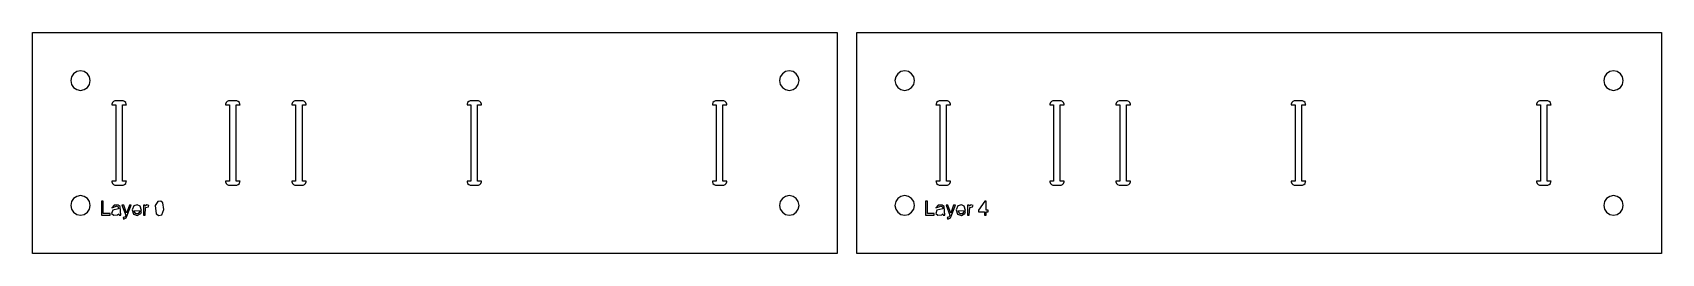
# Model space of a CAD drawing. Header units: metres. Extents: x -16 to 403, y 33 to 89.
import ezdxf

# ---------------------------------------------------------------- set-up
doc = ezdxf.new("R2010")
doc.units = ezdxf.units.M

msp = doc.modelspace()

# ---------------------------------------------------------------- linework, layer by layer
for points in [[(190.97, 89.27), (190.97, 32.65), (-15.65, 32.65), (-15.65, 89.27), (190.97, 89.27)], [(402.58, 89.27), (402.58, 32.65), (195.97, 32.65), (195.97, 89.27), (402.58, 89.27)], [(-5.11, 78.73), (-5.65, 77.92), (-5.84, 76.96), (-5.65, 76), (-5.11, 75.19), (-4.3, 74.65), (-3.34, 74.46), (-2.38, 74.65), (-1.57, 75.19), (-1.03, 76), (-0.84, 76.96), (-1.03, 77.92), (-1.57, 78.73), (-2.38, 79.27), (-3.34, 79.46), (-4.3, 79.27), (-5.11, 78.73)], [(176.89, 78.73), (176.35, 77.92), (176.16, 76.96), (176.35, 76), (176.89, 75.19), (177.7, 74.65), (178.66, 74.46), (179.62, 74.65), (180.43, 75.19), (180.97, 76), (181.16, 76.96), (180.97, 77.92), (180.43, 78.73), (179.62, 79.27), (178.66, 79.46), (177.7, 79.27), (176.89, 78.73)], [(206.51, 78.73), (205.97, 77.92), (205.78, 76.96), (205.97, 76), (206.51, 75.19), (207.32, 74.65), (208.28, 74.46), (209.23, 74.65), (210.04, 75.19), (210.59, 76), (210.78, 76.96), (210.59, 77.92), (210.04, 78.73), (209.23, 79.27), (208.28, 79.46), (207.32, 79.27), (206.51, 78.73)], [(388.51, 78.73), (387.97, 77.92), (387.78, 76.96), (387.97, 76), (388.51, 75.19), (389.32, 74.65), (390.28, 74.46), (391.23, 74.65), (392.04, 75.19), (392.59, 76), (392.78, 76.96), (392.59, 77.92), (392.04, 78.73), (391.23, 79.27), (390.28, 79.46), (389.32, 79.27), (388.51, 78.73)], [(5.7, 51.16), (4.7, 51.16), (4.72, 50.97), (4.72, 50.97), (4.86, 50.61), (4.86, 50.61), (5.14, 50.33), (5.14, 50.33), (5.5, 50.18), (5.5, 50.18), (5.7, 50.16), (7.43, 50.16), (7.62, 50.18), (7.62, 50.18), (7.98, 50.33), (7.98, 50.33), (8.26, 50.61), (8.26, 50.61), (8.41, 50.97), (8.41, 50.97), (8.43, 51.16), (7.43, 51.16), (7.43, 70.76), (7.43, 70.76), (8.43, 70.76), (8.41, 70.95), (8.41, 70.95), (8.26, 71.32), (8.26, 71.32), (7.98, 71.59), (7.98, 71.59), (7.62, 71.74), (7.62, 71.74), (7.43, 71.76), (5.7, 71.76), (5.5, 71.74), (5.5, 71.74), (5.14, 71.59), (5.14, 71.59), (4.86, 71.32), (4.86, 71.32), (4.72, 70.95), (4.72, 70.95), (4.7, 70.76), (5.7, 70.76), (5.7, 70.76), (5.7, 51.16)], [(33.92, 50.97), (33.92, 50.97), (34.06, 50.61), (34.06, 50.61), (34.34, 50.33), (34.34, 50.33), (34.7, 50.18), (34.7, 50.18), (34.9, 50.16), (36.63, 50.16), (36.82, 50.18), (36.82, 50.18), (37.18, 50.33), (37.18, 50.33), (37.46, 50.61), (37.46, 50.61), (37.61, 50.97), (37.61, 50.97), (37.63, 51.16), (36.63, 51.16), (36.63, 70.76), (36.63, 70.76), (37.63, 70.76), (37.61, 70.95), (37.61, 70.95), (37.46, 71.32), (37.46, 71.32), (37.18, 71.59), (37.18, 71.59), (36.82, 71.74), (36.82, 71.74), (36.63, 71.76), (34.9, 71.76), (34.7, 71.74), (34.7, 71.74), (34.34, 71.59), (34.34, 71.59), (34.06, 71.32), (34.06, 71.32), (33.92, 70.95), (33.92, 70.95), (33.9, 70.76), (34.9, 70.76), (34.9, 70.76), (34.9, 51.16), (33.9, 51.16), (33.92, 50.97)], [(50.92, 50.97), (50.92, 50.97), (51.06, 50.61), (51.06, 50.61), (51.34, 50.33), (51.34, 50.33), (51.7, 50.18), (51.7, 50.18), (51.9, 50.16), (53.63, 50.16), (53.82, 50.18), (53.82, 50.18), (54.18, 50.33), (54.18, 50.33), (54.46, 50.61), (54.46, 50.61), (54.61, 50.97), (54.61, 50.97), (54.63, 51.16), (53.63, 51.16), (53.63, 70.76), (53.63, 70.76), (54.63, 70.76), (54.61, 70.95), (54.61, 70.95), (54.46, 71.32), (54.46, 71.32), (54.18, 71.59), (54.18, 71.59), (53.82, 71.74), (53.82, 71.74), (53.63, 71.76), (51.9, 71.76), (51.7, 71.74), (51.7, 71.74), (51.34, 71.59), (51.34, 71.59), (51.06, 71.32), (51.06, 71.32), (50.92, 70.95), (50.92, 70.95), (50.9, 70.76), (51.9, 70.76), (51.9, 70.76), (51.9, 51.16), (50.9, 51.16), (50.92, 50.97)], [(96.9, 51.16), (95.9, 51.16), (95.92, 50.97), (95.92, 50.97), (96.06, 50.61), (96.06, 50.61), (96.34, 50.33), (96.34, 50.33), (96.7, 50.18), (96.7, 50.18), (96.9, 50.16), (98.63, 50.16), (98.82, 50.18), (98.82, 50.18), (99.18, 50.33), (99.18, 50.33), (99.46, 50.61), (99.46, 50.61), (99.61, 50.97), (99.61, 50.97), (99.63, 51.16), (98.63, 51.16), (98.63, 70.76), (98.63, 70.76), (99.63, 70.76), (99.61, 70.95), (99.61, 70.95), (99.46, 71.32), (99.46, 71.32), (99.18, 71.59), (99.18, 71.59), (98.82, 71.74), (98.82, 71.74), (98.63, 71.76), (96.9, 71.76), (96.7, 71.74), (96.7, 71.74), (96.34, 71.59), (96.34, 71.59), (96.06, 71.32), (96.06, 71.32), (95.92, 70.95), (95.92, 70.95), (95.9, 70.76), (96.9, 70.76), (96.9, 70.76), (96.9, 51.16)], [(158.92, 50.97), (158.92, 50.97), (159.06, 50.61), (159.06, 50.61), (159.34, 50.33), (159.34, 50.33), (159.7, 50.18), (159.7, 50.18), (159.9, 50.16), (161.63, 50.16), (161.82, 50.18), (161.82, 50.18), (162.18, 50.33), (162.18, 50.33), (162.46, 50.61), (162.46, 50.61), (162.61, 50.97), (162.61, 50.97), (162.63, 51.16), (161.63, 51.16), (161.63, 70.76), (161.63, 70.76), (162.63, 70.76), (162.61, 70.95), (162.61, 70.95), (162.46, 71.32), (162.46, 71.32), (162.18, 71.59), (162.18, 71.59), (161.82, 71.74), (161.82, 71.74), (161.63, 71.76), (159.9, 71.76), (159.7, 71.74), (159.7, 71.74), (159.34, 71.59), (159.34, 71.59), (159.06, 71.32), (159.06, 71.32), (158.92, 70.95), (158.92, 70.95), (158.9, 70.76), (159.9, 70.76), (159.9, 70.76), (159.9, 51.16), (158.9, 51.16), (158.92, 50.97)], [(217.31, 51.16), (216.31, 51.16), (216.33, 50.97), (216.33, 50.97), (216.48, 50.61), (216.48, 50.61), (216.76, 50.33), (216.76, 50.33), (217.12, 50.18), (217.12, 50.18), (217.31, 50.16), (219.04, 50.16), (219.24, 50.18), (219.24, 50.18), (219.6, 50.33), (219.6, 50.33), (219.87, 50.61), (219.87, 50.61), (220.02, 50.97), (220.02, 50.97), (220.04, 51.16), (219.04, 51.16), (219.04, 70.76), (219.04, 70.76), (220.04, 70.76), (220.02, 70.95), (220.02, 70.95), (219.87, 71.32), (219.87, 71.32), (219.6, 71.59), (219.6, 71.59), (219.24, 71.74), (219.24, 71.74), (219.04, 71.76), (217.31, 71.76), (217.12, 71.74), (217.12, 71.74), (216.76, 71.59), (216.76, 71.59), (216.48, 71.32), (216.48, 71.32), (216.33, 70.95), (216.33, 70.95), (216.31, 70.76), (217.31, 70.76), (217.31, 70.76), (217.31, 51.16)], [(245.53, 50.97), (245.53, 50.97), (245.68, 50.61), (245.68, 50.61), (245.96, 50.33), (245.96, 50.33), (246.32, 50.18), (246.32, 50.18), (246.51, 50.16), (248.24, 50.16), (248.44, 50.18), (248.44, 50.18), (248.8, 50.33), (248.8, 50.33), (249.07, 50.61), (249.07, 50.61), (249.22, 50.97), (249.22, 50.97), (249.24, 51.16), (248.24, 51.16), (248.24, 70.76), (248.24, 70.76), (249.24, 70.76), (249.22, 70.95), (249.22, 70.95), (249.07, 71.32), (249.07, 71.32), (248.8, 71.59), (248.8, 71.59), (248.44, 71.74), (248.44, 71.74), (248.24, 71.76), (246.51, 71.76), (246.32, 71.74), (246.32, 71.74), (245.96, 71.59), (245.96, 71.59), (245.68, 71.32), (245.68, 71.32), (245.53, 70.95), (245.53, 70.95), (245.51, 70.76), (246.51, 70.76), (246.51, 70.76), (246.51, 51.16), (245.51, 51.16), (245.53, 50.97)], [(262.53, 50.97), (262.53, 50.97), (262.68, 50.61), (262.68, 50.61), (262.96, 50.33), (262.96, 50.33), (263.32, 50.18), (263.32, 50.18), (263.51, 50.16), (265.24, 50.16), (265.44, 50.18), (265.44, 50.18), (265.8, 50.33), (265.8, 50.33), (266.07, 50.61), (266.07, 50.61), (266.22, 50.97), (266.22, 50.97), (266.24, 51.16), (265.24, 51.16), (265.24, 70.76), (265.24, 70.76), (266.24, 70.76), (266.22, 70.95), (266.22, 70.95), (266.07, 71.32), (266.07, 71.32), (265.8, 71.59), (265.8, 71.59), (265.44, 71.74), (265.44, 71.74), (265.24, 71.76), (263.51, 71.76), (263.32, 71.74), (263.32, 71.74), (262.96, 71.59), (262.96, 71.59), (262.68, 71.32), (262.68, 71.32), (262.53, 70.95), (262.53, 70.95), (262.51, 70.76), (263.51, 70.76), (263.51, 70.76), (263.51, 51.16), (262.51, 51.16), (262.53, 50.97)], [(308.51, 51.16), (307.51, 51.16), (307.53, 50.97), (307.53, 50.97), (307.68, 50.61), (307.68, 50.61), (307.96, 50.33), (307.96, 50.33), (308.32, 50.18), (308.32, 50.18), (308.51, 50.16), (310.24, 50.16), (310.44, 50.18), (310.44, 50.18), (310.8, 50.33), (310.8, 50.33), (311.07, 50.61), (311.07, 50.61), (311.22, 50.97), (311.22, 50.97), (311.24, 51.16), (310.24, 51.16), (310.24, 70.76), (310.24, 70.76), (311.24, 70.76), (311.22, 70.95), (311.22, 70.95), (311.07, 71.32), (311.07, 71.32), (310.8, 71.59), (310.8, 71.59), (310.44, 71.74), (310.44, 71.74), (310.24, 71.76), (308.51, 71.76), (308.32, 71.74), (308.32, 71.74), (307.96, 71.59), (307.96, 71.59), (307.68, 71.32), (307.68, 71.32), (307.53, 70.95), (307.53, 70.95), (307.51, 70.76), (308.51, 70.76), (308.51, 70.76), (308.51, 51.16)], [(370.53, 50.97), (370.53, 50.97), (370.68, 50.61), (370.68, 50.61), (370.96, 50.33), (370.96, 50.33), (371.32, 50.18), (371.32, 50.18), (371.51, 50.16), (373.24, 50.16), (373.44, 50.18), (373.44, 50.18), (373.8, 50.33), (373.8, 50.33), (374.07, 50.61), (374.07, 50.61), (374.22, 50.97), (374.22, 50.97), (374.24, 51.16), (373.24, 51.16), (373.24, 70.76), (373.24, 70.76), (374.24, 70.76), (374.22, 70.95), (374.22, 70.95), (374.07, 71.32), (374.07, 71.32), (373.8, 71.59), (373.8, 71.59), (373.44, 71.74), (373.44, 71.74), (373.24, 71.76), (371.51, 71.76), (371.32, 71.74), (371.32, 71.74), (370.96, 71.59), (370.96, 71.59), (370.68, 71.32), (370.68, 71.32), (370.53, 70.95), (370.53, 70.95), (370.51, 70.76), (371.51, 70.76), (371.51, 70.76), (371.51, 51.16), (370.51, 51.16), (370.53, 50.97)], [(-5.11, 46.73), (-5.65, 45.92), (-5.84, 44.96), (-5.65, 44), (-5.11, 43.19), (-4.3, 42.65), (-3.34, 42.46), (-2.38, 42.65), (-1.57, 43.19), (-1.03, 44), (-0.84, 44.96), (-1.03, 45.92), (-1.57, 46.73), (-2.38, 47.27), (-3.34, 47.46), (-4.3, 47.27), (-5.11, 46.73)], [(2.5, 46.04), (2.03, 46.04), (2.03, 42.46), (4.26, 42.46), (4.26, 42.88), (2.5, 42.88), (2.5, 46.04)], [(16.12, 42.77), (16.73, 42.41), (17.53, 42.57), (18.09, 43.87), (17.77, 45.65), (17.25, 46.01), (16.51, 45.98), (15.81, 44.9), (16.12, 42.77)], [(176.89, 46.73), (176.35, 45.92), (176.16, 44.96), (176.35, 44), (176.89, 43.19), (177.7, 42.65), (178.66, 42.46), (179.62, 42.65), (180.43, 43.19), (180.97, 44), (181.16, 44.96), (180.97, 45.92), (180.43, 46.73), (179.62, 47.27), (178.66, 47.46), (177.7, 47.27), (176.89, 46.73)], [(206.51, 46.73), (205.97, 45.92), (205.78, 44.96), (205.97, 44), (206.51, 43.19), (207.32, 42.65), (208.28, 42.46), (209.23, 42.65), (210.04, 43.19), (210.59, 44), (210.78, 44.96), (210.59, 45.92), (210.04, 46.73), (209.23, 47.27), (208.28, 47.46), (207.32, 47.27), (206.51, 46.73)], [(213.64, 46.04), (213.64, 42.46), (215.88, 42.46), (215.88, 42.88), (214.12, 42.88), (214.12, 46.04), (213.64, 46.04)], [(227.24, 43.32), (228.79, 43.32), (228.79, 42.46), (229.23, 42.46), (229.23, 43.32), (229.71, 43.32), (229.71, 43.72), (229.23, 43.72), (229.23, 46.04), (228.87, 46.04), (227.24, 43.72), (227.24, 43.32)], [(388.51, 46.73), (387.97, 45.92), (387.78, 44.96), (387.97, 44), (388.51, 43.19), (389.32, 42.65), (390.28, 42.46), (391.23, 42.65), (392.04, 43.19), (392.59, 44), (392.78, 44.96), (392.59, 45.92), (392.04, 46.73), (391.23, 47.27), (390.28, 47.46), (389.32, 47.27), (388.51, 46.73)], [(4.7, 44.31), (5.93, 44.74), (6.35, 44.55), (6.43, 44.11), (4.94, 43.75), (4.66, 42.9), (5.2, 42.44), (6.18, 42.58), (6.46, 42.78), (6.55, 42.46), (7.01, 42.46), (6.82, 44.64), (6.32, 45.06), (5.28, 45.02), (4.7, 44.31)], [(8.04, 41.93), (7.59, 41.85), (7.74, 41.41), (8.4, 41.75), (9.68, 45.05), (9.24, 45.05), (8.5, 42.95), (7.78, 45.05), (7.3, 45.05), (8.29, 42.46), (8.04, 41.93)], [(12.29, 43.65), (11.97, 44.76), (11.22, 45.11), (10.31, 44.82), (9.91, 43.86), (10.24, 42.75), (11.23, 42.4), (12.13, 42.89), (12.28, 43.24), (11.83, 43.3), (11.45, 42.83), (10.85, 42.82), (10.37, 43.56), (12.29, 43.65)], [(13.67, 45.1), (13.28, 44.76), (13.22, 45.05), (12.83, 45.05), (12.83, 42.46), (13.27, 42.46), (13.39, 44.44), (14.09, 44.56), (14.24, 44.97), (13.67, 45.1)], [(216.31, 44.31), (217.55, 44.74), (217.97, 44.55), (218.04, 44.11), (216.55, 43.75), (216.27, 42.9), (216.81, 42.44), (217.79, 42.58), (218.08, 42.78), (218.17, 42.46), (218.63, 42.46), (218.44, 44.64), (217.93, 45.06), (216.9, 45.02), (216.31, 44.31)], [(219.65, 41.93), (219.21, 41.85), (219.35, 41.41), (220.01, 41.75), (221.29, 45.05), (220.85, 45.05), (220.12, 42.95), (219.39, 45.05), (218.92, 45.05), (219.9, 42.46), (219.65, 41.93)], [(223.91, 43.65), (223.58, 44.76), (222.83, 45.11), (221.93, 44.82), (221.52, 43.86), (221.85, 42.75), (222.85, 42.4), (223.74, 42.89), (223.9, 43.24), (223.44, 43.3), (223.06, 42.83), (222.46, 42.82), (221.98, 43.56), (223.91, 43.65)], [(225.28, 45.1), (224.9, 44.76), (224.84, 45.05), (224.44, 45.05), (224.44, 42.46), (224.88, 42.46), (225.01, 44.44), (225.7, 44.56), (225.85, 44.97), (225.28, 45.1)]]:
    msp.add_lwpolyline(points)

doc.saveas('drawing.dxf')
